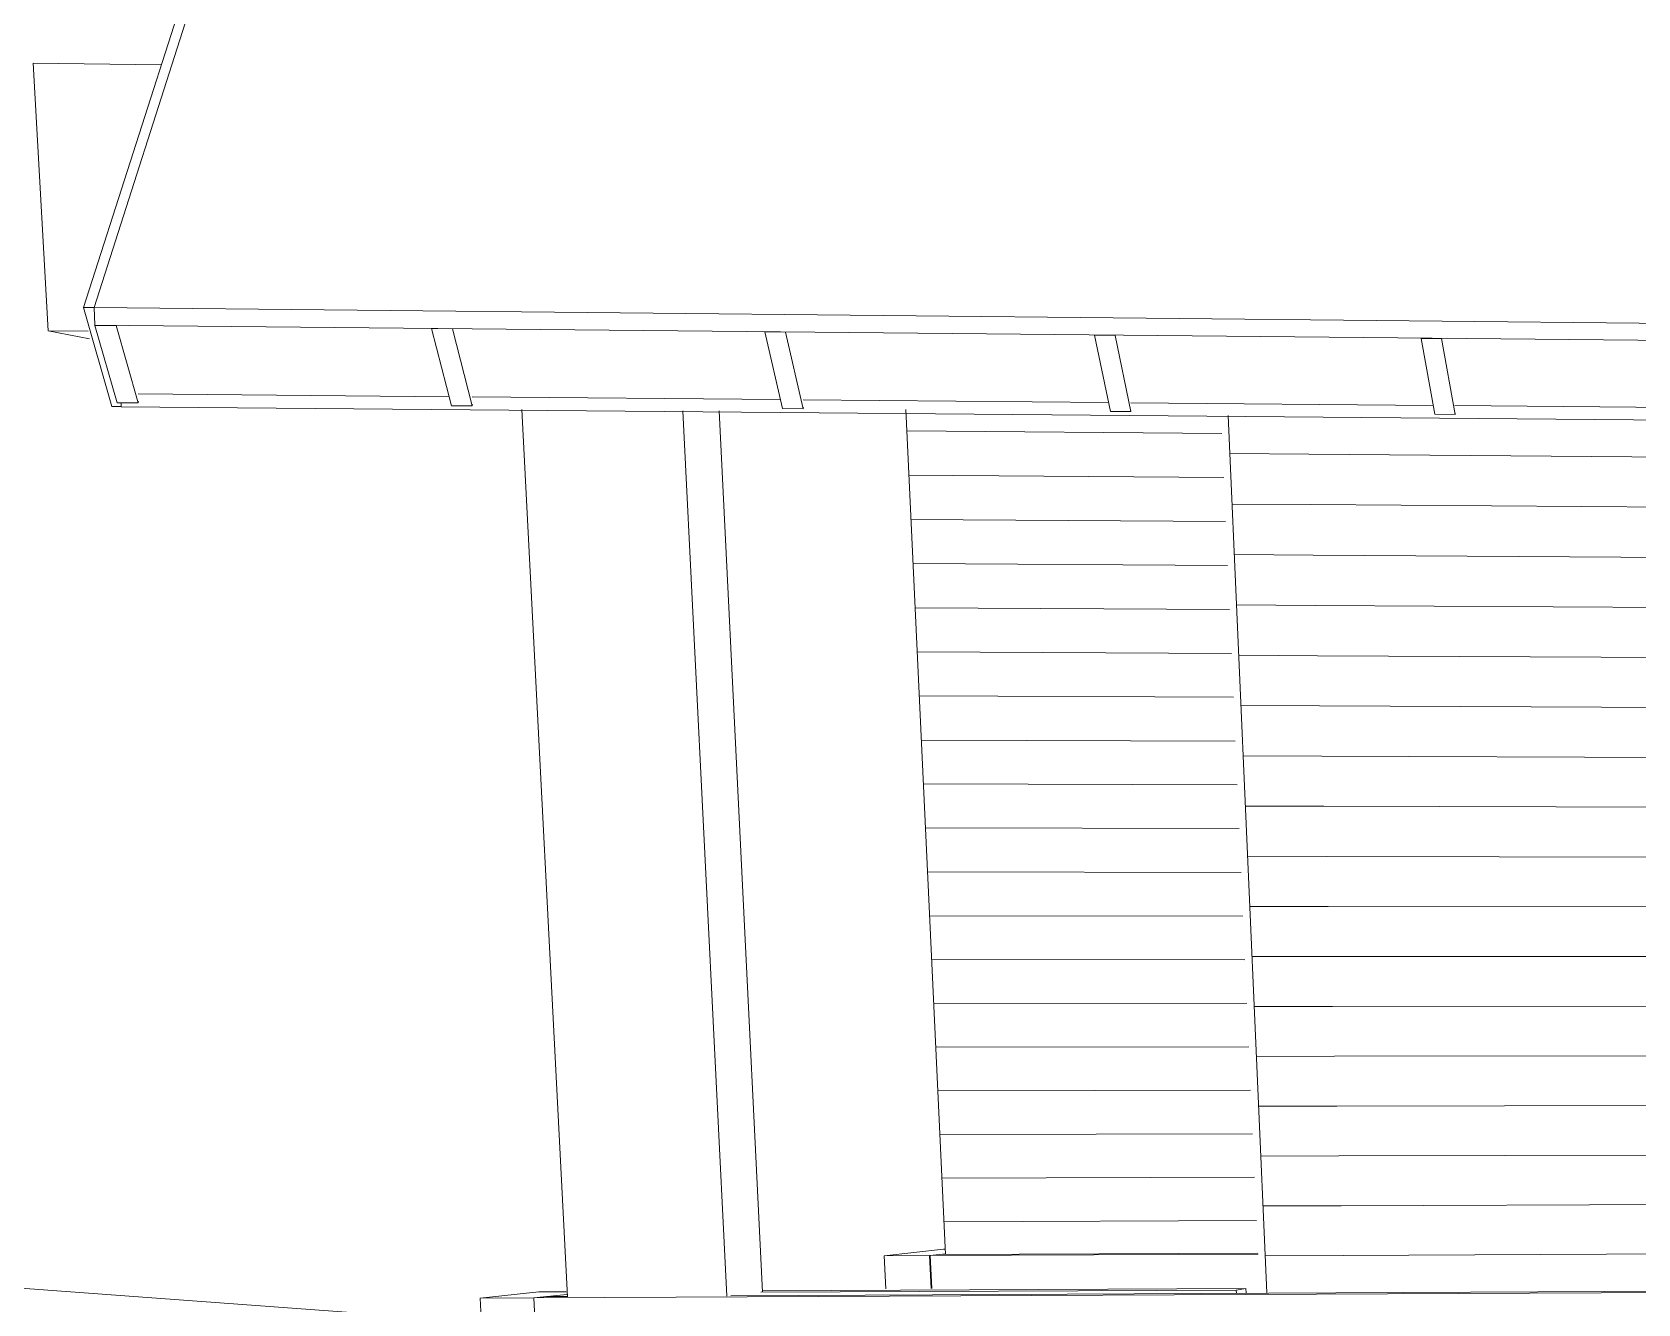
# Model space of a CAD drawing. Header units: inches. Extents: x 205 to 211, y -138 to -29.
# Drawn here: x 208.1498 to 208.3253, y -72.9774 to -72.8384 of the extents above; entities that cross this region are included whole.
import ezdxf

# ---------------------------------------------------------------- set-up
doc = ezdxf.new("R2010")
doc.units = ezdxf.units.IN
doc.header["$MEASUREMENT"] = 0
for name, color, linetype, lineweight in [('A-ROOF', 132, 'Continuous', 13), ('A-ROOF-OTLN', 132, 'Continuous', 9), ('A-WALL', 113, 'Continuous', 13), ('A-WALL-PATT', 111, 'Continuous', 13), ('C-TOPO', 7, 'Continuous', 9), ('Q-CASE', 31, 'Continuous', 9), ('S-BEAM', 12, 'Continuous', 9)]:
    doc.layers.add(name, color=color, linetype=linetype, lineweight=lineweight)

# ---------------------------------------------------------------- blocks, each defined once
blk = doc.blocks.new('FP_95-160')
at = {"layer": 'A-WALL-PATT', "lineweight": 9}
for p, q in [((71.36883, -72.88446), (71.37744, -72.88453)), ((71.36907, -72.88999), (71.37767, -72.89005)), ((71.36932, -72.8955), (71.37791, -72.89556)), ((71.36956, -72.90102), (71.37815, -72.90107)), ((71.3698, -72.90652), (71.37839, -72.90657)), ((71.37004, -72.91202), (71.37862, -72.91206)), ((71.37028, -72.91752), (71.37886, -72.91755)), ((71.37052, -72.92301), (71.37909, -72.92303)), ((71.37076, -72.92849), (71.37933, -72.92851)), ((71.37101, -72.93397), (71.37957, -72.93398)), ((71.37125, -72.93944), (71.3798, -72.93945)), ((71.37149, -72.94491), (71.38004, -72.94491)), ((71.37172, -72.95037), (71.38027, -72.95036)), ((71.37196, -72.95583), (71.38051, -72.95581)), ((71.3722, -72.96127), (71.38074, -72.96125)), ((71.37244, -72.96672), (71.38098, -72.96669)), ((71.37268, -72.97216), (71.38121, -72.97212))]:
    blk.add_line(p, q, dxfattribs=at)
blk = doc.blocks.new('FP_96-160')
at = {"layer": 'A-WALL-PATT', "lineweight": 9}
for p, q in [((71.3335, -72.88198), (71.36793, -72.88227)), ((71.33372, -72.88682), (71.36815, -72.88709)), ((71.33395, -72.89166), (71.36836, -72.8919)), ((71.33418, -72.89649), (71.36857, -72.89671)), ((71.33441, -72.90132), (71.36878, -72.90152)), ((71.33464, -72.90614), (71.36899, -72.90632)), ((71.33486, -72.91096), (71.3692, -72.91111)), ((71.33509, -72.91578), (71.36941, -72.9159)), ((71.33532, -72.92059), (71.36962, -72.92069)), ((71.33555, -72.92539), (71.36983, -72.92547)), ((71.33577, -72.9302), (71.37004, -72.93025)), ((71.336, -72.93499), (71.37025, -72.93503)), ((71.33623, -72.93978), (71.37046, -72.9398)), ((71.33645, -72.94457), (71.37067, -72.94456)), ((71.33668, -72.94936), (71.37088, -72.94932)), ((71.3369, -72.95414), (71.37109, -72.95408)), ((71.33713, -72.95891), (71.3713, -72.95883)), ((71.33736, -72.96368), (71.37151, -72.96358)), ((71.33758, -72.96845), (71.37172, -72.96832))]:
    blk.add_line(p, q, dxfattribs=at)
blk = doc.blocks.new('FP_116-160')
at = {"layer": 'A-WALL-PATT', "lineweight": 9}
for p, q in [((71.37744, -72.88453), (71.91509, -72.88888)), ((71.37767, -72.89005), (71.91505, -72.89398)), ((71.37791, -72.89556), (71.84494, -72.89862)), ((71.37815, -72.90107), (71.81948, -72.90361)), ((71.37839, -72.90657), (71.42529, -72.9068)), ((71.37862, -72.91206), (71.4255, -72.91226)), ((71.37886, -72.91755), (71.42571, -72.91771)), ((71.37909, -72.92303), (71.42593, -72.92316)), ((71.37933, -72.92851), (71.42614, -72.9286)), ((71.37957, -72.93398), (71.42634, -72.93403)), ((71.3798, -72.93945), (71.42655, -72.93946)), ((71.38004, -72.94491), (71.42676, -72.94489)), ((71.38027, -72.95036), (71.42697, -72.95031)), ((71.38051, -72.95581), (71.42712, -72.95572)), ((71.38074, -72.96125), (71.42733, -72.96113)), ((71.38098, -72.96669), (71.87606, -72.96499)), ((71.38121, -72.97212), (71.87604, -72.97004))]:
    blk.add_line(p, q, dxfattribs=at)

msp = doc.modelspace()

# ---------------------------------------------------------------- linework, layer by layer
at = {"layer": 'A-ROOF'}
for p, q in [((208.20753, -72.70919), (208.15656, -72.86851)), ((208.15656, -72.86851), (208.83911, -72.87544)), ((208.15656, -72.86851), (208.15666, -72.87041)), ((208.8391, -72.87716), (208.15666, -72.87041))]:
    msp.add_line(p, q, dxfattribs=at)
at = {"layer": 'A-ROOF-OTLN'}
for p, q in [((208.20656, -72.70916), (208.1554, -72.8685)), ((208.1554, -72.8685), (208.1585, -72.87931)), ((208.15656, -72.86851), (208.1554, -72.8685)), ((208.16138, -72.87795), (208.19538, -72.87825)), ((208.1585, -72.87931), (208.15953, -72.87931)), ((208.15952, -72.87892), (208.15954, -72.87934)), ((208.84176, -72.88525), (208.15954, -72.87934)), ((208.19791, -72.87827), (208.2316, -72.87857)), ((208.23408, -72.87859), (208.26746, -72.87889)), ((208.26989, -72.87891), (208.30296, -72.8792)), ((208.30534, -72.87922), (208.33811, -72.87951))]:
    msp.add_line(p, q, dxfattribs=at)
at = {"layer": 'A-WALL'}
for p, q in [((208.2453, -72.87965), (208.24966, -72.97202)), ((208.28477, -72.97623), (208.28056, -72.88031)), ((208.24294, -72.97216), (208.24942, -72.97146)), ((208.24294, -72.97216), (208.24797, -72.97214)), ((208.24311, -72.97578), (208.24294, -72.97216)), ((208.28381, -72.97199), (208.24791, -72.97214)), ((208.24791, -72.97214), (208.24808, -72.97576)), ((208.24964, -72.97195), (208.24797, -72.97214)), ((208.24797, -72.97214), (208.24814, -72.97576)), ((208.24897, -72.97202), (208.28378, -72.97188)), ((208.24953, -72.97146), (208.24942, -72.97146)), ((208.78793, -72.97398), (208.20462, -72.97678)), ((208.22619, -72.97653), (208.78793, -72.97385)), ((208.19877, -72.97681), (208.20517, -72.97612)), ((208.20824, -72.97639), (208.20462, -72.97678)), ((208.20816, -72.97611), (208.20517, -72.97612)), ((208.28143, -72.97591), (208.22945, -72.97615)), ((208.22962, -72.97601), (208.28247, -72.97576)), ((208.28143, -72.97591), (208.28247, -72.97576)), ((208.28144, -72.97625), (208.28143, -72.97591)), ((208.28247, -72.97576), (208.2825, -72.97624)), ((208.19877, -72.97681), (208.20462, -72.97678)), ((208.19943, -72.98956), (208.19877, -72.97681)), ((208.20604, -72.97663), (208.20462, -72.97678)), ((208.20462, -72.97678), (208.20528, -72.98952)), ((208.20462, -72.97678), (208.20528, -72.98952)), ((208.20604, -72.97663), (208.2083, -72.97661))]:
    msp.add_line(p, q, dxfattribs=at)
at = {"layer": 'C-TOPO'}
msp.add_line((208.19652, -72.97923), (208.04208, -72.96792), dxfattribs=at)
at = {"layer": 'Q-CASE'}
for p, q in [((208.15153, -72.87106), (208.14989, -72.84178)), ((208.16386, -72.84197), (208.14989, -72.84178)), ((208.15607, -72.87192), (208.15153, -72.87106)), ((208.15591, -72.8711), (208.15153, -72.87106)), ((208.20831, -72.97667), (208.20334, -72.87964)), ((208.22574, -72.97658), (208.22094, -72.8798)), ((208.22491, -72.8798), (208.22965, -72.97613))]:
    msp.add_line(p, q, dxfattribs=at)
at = {"layer": 'S-BEAM'}
for p, q in [((208.15665, -72.87045), (208.15908, -72.87891)), ((208.15896, -72.87047), (208.15665, -72.87045)), ((208.16138, -72.87893), (208.15896, -72.87047)), ((208.19345, -72.87081), (208.19564, -72.87923)), ((208.19574, -72.87083), (208.19345, -72.87081)), ((208.19791, -72.87925), (208.19574, -72.87083)), ((208.22988, -72.87117), (208.23183, -72.87955)), ((208.23214, -72.87119), (208.22988, -72.87117)), ((208.23408, -72.87957), (208.23214, -72.87119)), ((208.26594, -72.87153), (208.26767, -72.87986)), ((208.26818, -72.87155), (208.26594, -72.87153)), ((208.26989, -72.87988), (208.26818, -72.87155)), ((208.30164, -72.87188), (208.30314, -72.88017)), ((208.30386, -72.8719), (208.30164, -72.87188)), ((208.30535, -72.88019), (208.30386, -72.8719)), ((208.15908, -72.87891), (208.16138, -72.87893)), ((208.16138, -72.87893), (208.16142, -72.87879)), ((208.19564, -72.87923), (208.19791, -72.87925)), ((208.19791, -72.87925), (208.19795, -72.87911)), ((208.23183, -72.87955), (208.23408, -72.87957)), ((208.23408, -72.87957), (208.23412, -72.87942)), ((208.26767, -72.87986), (208.26989, -72.87988)), ((208.26989, -72.87988), (208.26992, -72.87974)), ((208.30314, -72.88017), (208.30535, -72.88019)), ((208.30535, -72.88019), (208.30537, -72.88005))]:
    msp.add_line(p, q, dxfattribs=at)

# ---------------------------------------------------------------- block references
at = {"layer": 'A-WALL', "lineweight": 9}
for name in ['FP_96-160', 'FP_95-160', 'FP_116-160']:
    msp.add_blockref(name, (136.91191, 0), dxfattribs=at)

doc.saveas('drawing.dxf')
